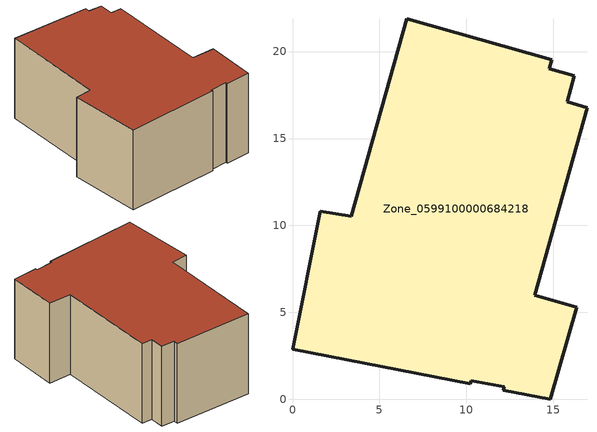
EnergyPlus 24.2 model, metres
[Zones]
Zone_0599100000684218
 floor ground (C_G): 10.24,0.89 0,2.89 1.59,10.81 3.37,10.53 6.58,21.89 14.92,19.53 14.78,19.02 16.2,18.6 15.8,17.11 16.94,16.78 13.93,5.98 16.35,5.3 14.82,0 12.11,0.53 12.17,0.73 10.28,1.08 z0
 wall outside (C_F): 6.58,21.89 3.37,10.53 1.59,10.81 0,2.89 10.24,0.89 10.28,1.08 12.17,0.73 12.11,0.53 14.82,0 16.35,5.3 13.93,5.98 16.94,16.78 15.8,17.11 16.2,18.6 14.78,19.02 14.92,19.53 6.58,21.89 z0:9.12
 roof outside (C_R): 10.28,1.08 12.17,0.73 12.11,0.53 14.82,0 16.35,5.3 13.93,5.98 16.94,16.78 15.8,17.11 16.2,18.6 14.78,19.02 14.92,19.53 6.58,21.89 3.37,10.53 1.59,10.81 0,2.89 10.24,0.89 z9.12
[BUILDING]
Pand.0599100000684218: North Axis=0; Terrain=City; Loads Convergence Tolerance Value=0.04; Temperature Convergence Tolerance Value=0.4; Solar Distribution=FullExterior; Maximum Number of Warmup Days=25; Minimum Number of Warmup Days=1
[Site:Location]
Rotterdam.The.Hague.AP_ZH_NLD Design_Conditions: Latitude=51.96; Longitude=4.45; Time Zone=1; Elevation=-4.5
[SITE:GROUNDTEMPERATURE:BUILDINGSURFACE]
18, 18, 18, 18, 18, 18, 18, 18, 18, 18, 18, 18
[MATERIAL] Thermal Absorptance=0.9; Solar Absorptance=0.7; Visible Absorptance=0.7
Name | Roughness | Thickness | Conductivity | Density | Specific Heat
G.D.1965 | MediumSmooth | 0.15 | 1 | 540 | 1210
F.D.1965 | Rough | 0.3 | 0.857143 | 1920 | 840
R.D.1965 | MediumRough | 0.2 | 0.08 | 1500 | 1000
[CONSTRUCTION]
C_G: G.D.1965
C_F: F.D.1965
C_R: R.D.1965
[ZONE]
Zone_0599100000684218: Type=1; Multiplier=1; Ceiling Height=Autocalculate; Volume=Autocalculate; Floor Area=autocalculate; Part of Total Floor Area=Yes
[ZONEINFILTRATION:DESIGNFLOWRATE]
Infil_Zone_0599100000684218: Zone or ZoneList or Space or SpaceList=Zone_0599100000684218; Schedule=AlwaysOn; Design Flow Rate Calculation Method=Flow/Area; Flow Rate per Floor Area=0.0042; Constant Term Coefficient=1; Temperature Term Coefficient=0; Velocity Term Coefficient=0; Velocity Squared Term Coefficient=0
[HVACTEMPLATE:ZONE:IDEALLOADSAIRSYSTEM]
Zone_0599100000684218: Maximum Heating Supply Air Temperature=50; Minimum Cooling Supply Air Temperature=13; Maximum Heating Supply Air Humidity Ratio=0.0156; Minimum Cooling Supply Air Humidity Ratio=0.0077; Heating Limit=NoLimit; Cooling Limit=NoLimit; Dehumidification Control Type=ConstantSensibleHeatRatio; Cooling Sensible Heat Ratio=0.7; Dehumidification Setpoint=60; Humidification Control Type=None; Humidification Setpoint=30; Outdoor Air Method=None; Outdoor Air Flow Rate per Person=0.00944; Outdoor Air Flow Rate per Zone Floor Area=0; Outdoor Air Flow Rate per Zone=0; Demand Controlled Ventilation Type=None; Outdoor Air Economizer Type=NoEconomizer; Heat Recovery Type=None; Sensible Heat Recovery Effectiveness=0.7; Latent Heat Recovery Effectiveness=0.65
[ZONECONTROL:THERMOSTAT]
ThermostatControl_Zone_0599100000684218: Zone or ZoneList=Zone_0599100000684218; Control Type Schedule=DualSetpointControlType; Control 1=Thermostat_Zone_0599100000684218; Temperature Difference Between Cutout And Setpoint=0
[THERMOSTATSETPOINT:DUALSETPOINT]
Thermostat_Zone_0599100000684218: Heating Setpoint Temperature Schedule=HeatingSetpoint_Zone_0599100000684218; Cooling Setpoint Temperature Schedule=CoolingSetpoint_Zone_0599100000684218
[SCHEDULE:COMPACT]
HeatingSetpoint_Zone_0599100000684218: Through: 12/31, For: AllDays, Until: 24:00, 21
CoolingSetpoint_Zone_0599100000684218: Through: 12/31, For: AllDays, Until: 24:00, 24
DualSetpointControlType: Through: 12/31, For: AllDays, Until: 24:00, 4
AlwaysOn: Through: 12/31, For: AllDays, Until: 24:00, 1
